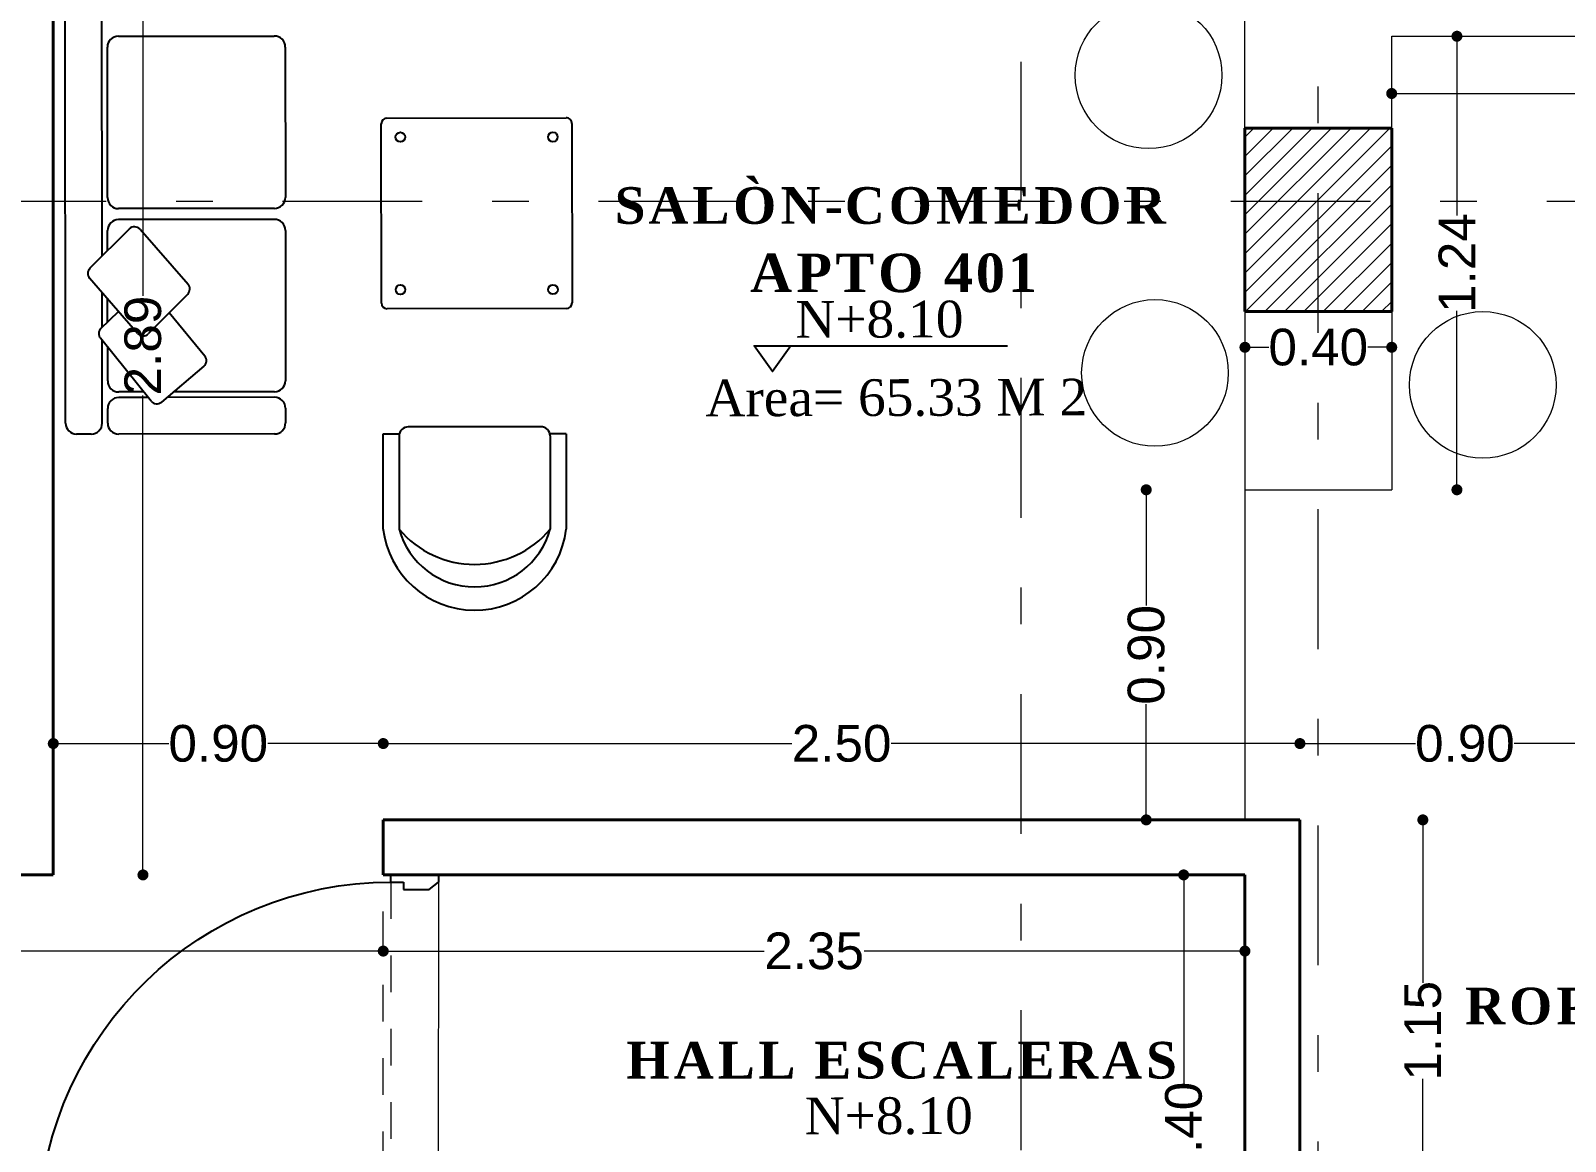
# Model space of a CAD drawing. Header units: inches. Extents: x 2908 to 3459, y -3172 to -55.
# Drawn here: x 3285.761 to 3289.946, y -184.244 to -181.216 of the extents above; entities that cross this region are included whole.
import ezdxf

# ---------------------------------------------------------------- set-up
doc = ezdxf.new("R2010")
doc.units = ezdxf.units.IN
doc.header["$MEASUREMENT"] = 0
doc.linetypes.add('ACAD_ISO03W100', pattern=[30, 12, -18])
doc.linetypes.add('DASHDOT', pattern=[25.4, 12.7, -6.35, 0, -6.35])
for name, color, linetype in [('CARPINTERIA', 3, 'Continuous'), ('MUE', 124, 'Continuous'), ('TEXTO', 4, 'Continuous')]:
    doc.layers.add(name, color=color, linetype=linetype)
for name, color, linetype, lineweight in [('COTA', 1, 'Continuous', 9), ('COTAS 01', 1, 'Continuous', 25), ('E-EJES', 1, 'DASHDOT', 5), ('Estructura', 1, 'Continuous', 40), ('linea de linderos', 3, 'Continuous', 30), ('LINEAS DE PROYECCIÒN', 74, 'ACAD_ISO03W100', 18), ('linmesa de proyecciones', 95, 'ACAD_ISO03W100', 5), ('muebles madera', 44, 'Continuous', 18), ('muros 2', 5, 'Continuous', 40), ('muros bajitos', 4, 'Continuous', 15), ('PISO', 33, 'Continuous', 18), ('teja cortada', 252, 'Continuous', 30)]:
    doc.layers.add(name, color=color, linetype=linetype, lineweight=lineweight)
doc.styles.add('Arial new', font='arial.ttf')
doc.styles.add('CONSTRUCTORA', font='times.ttf', dxfattribs={"height": 0.3})
doc.dimstyles.new('GUS', dxfattribs={"dimtxt": 0.1, "dimasz": 0.03, "dimexe": 0.05, "dimexo": 0.05, "dimgap": 0.005, "dimtad": 0, "dimzin": 1, "dimdsep": 46, "dimtxsty": 'Arial new', "dimblk": 'DOT', "dimcen": 0.01, "dimse1": 1, "dimse2": 1, "dimclrd": 1, "dimclre": 252, "dimclrt": 1, "dimaunit": 1, "dimadec": 0, "dimazin": 2, "dimtfac": 1, "dimtmove": 0, "dimatfit": 2, "dimldrblk": 'ARCHTICK', "dimfxl": 1, "dimlwd": -1, "dimlwe": -1, "dimarcsym": 1})

# ---------------------------------------------------------------- blocks, each defined once
blk = doc.blocks.new('_Dot')
at = {"color": 0, "linetype": 'ByBlock', "lineweight": -2}
blk.add_line((-0.5, 0), (-1, 0), dxfattribs=at)
at = {"color": 0, "linetype": 'ByBlock', "const_width": 0.5}
blk.add_lwpolyline([(-0.25, 0, 1), (0.25, 0, 1)], format="xyb", close=True, dxfattribs=at)
blk = doc.blocks.new('*D4522')
at = {"layer": 'COTA', "color": 1, "linetype": 'Continuous', "transparency": 16777216}
for p, q in [((3292.1998, -181.5927), (3291.0525, -184.6955)), ((3289.8111, -188.0525), (3290.9585, -184.9497))]:
    blk.add_line(p, q, dxfattribs=at)
at = {"layer": 'Defpoints', "color": 0, "transparency": 16777216}
for p in [(3291.9869, -181.482), (3292.2102, -181.5646), (3289.5774, -187.998)]:
    blk.add_point(p, dxfattribs=at)
at = {"layer": 'COTA', "color": 1, "transparency": 16777216, "xscale": 0.03, "yscale": 0.03, "zscale": 0.03}
for p, rotation in [((3292.2102, -181.5646), 69.70662671698605), ((3289.8007, -188.0806), 249.7066267169861)]:
    blk.add_blockref('_Dot', p, dxfattribs=dict(at, rotation=rotation))
at = {"layer": 'COTA', "color": 1, "transparency": 16777216, "insert": (3291.0055, -184.8226), "char_height": 0.1, "attachment_point": 5, "rotation": 69.7066, "style": 'Arial new'}
blk.add_mtext('6.95', dxfattribs=at)
blk = doc.blocks.new('_ArchTick')
at = {"color": 0, "linetype": 'ByBlock', "const_width": 0.15}
blk.add_lwpolyline([(-0.5, -0.5), (0.5, 0.5)], dxfattribs=at)
blk = doc.blocks.new('*D4524')
at = {"layer": 'COTA', "color": 1, "linetype": 'Continuous', "transparency": 16777216}
for p, q in [((3288.9054, -183.548), (3288.9054, -184.088)), ((3288.9054, -184.888), (3288.9054, -184.348))]:
    blk.add_line(p, q, dxfattribs=at)
at = {"layer": 'Defpoints', "color": 0, "transparency": 16777216}
for p in [(3289.0725, -183.518), (3288.9054, -184.918), (3289.0725, -184.918)]:
    blk.add_point(p, dxfattribs=at)
at = {"layer": 'COTA', "color": 1, "transparency": 16777216, "xscale": 0.03, "yscale": 0.03, "zscale": 0.03}
for p, rotation in [((3288.9054, -183.518), 90), ((3288.9054, -184.918), 270)]:
    blk.add_blockref('_Dot', p, dxfattribs=dict(at, rotation=rotation))
at = {"layer": 'COTA', "color": 1, "transparency": 16777216, "insert": (3288.9054, -184.218), "char_height": 0.1, "attachment_point": 5, "rotation": 90, "style": 'Arial new'}
blk.add_mtext('1.40', dxfattribs=at)
blk = doc.blocks.new('PUERTAACCESO')
at = {"layer": 'CARPINTERIA'}
for p, q in [((2402.2096, 632.4132), (2402.2095, 631.4538)), ((2402.2096, 632.4132), (2402.2446, 632.4132)), ((2402.2445, 631.4538), (2402.2446, 632.4132)), ((2402.1398, 632.3793), (2402.1444, 632.3874)), ((2402.1398, 632.3793), (2402.1398, 632.327)), ((2402.1444, 632.3874), (2402.1757, 632.3847)), ((2402.1757, 632.3847), (2402.1757, 632.3217)), ((2402.1873, 632.3677), (2402.1873, 632.3712)), ((2402.1873, 632.3712), (2402.199, 632.3712)), ((2402.199, 632.3712), (2402.205, 632.3937)), ((2402.199, 632.3712), (2402.199, 632.3352)), ((2402.205, 632.3937), (2402.2096, 632.3937)), ((2402.2491, 632.3937), (2402.2446, 632.3937)), ((2402.2551, 632.3712), (2402.2491, 632.3937)), ((2402.2668, 632.3712), (2402.2551, 632.3712)), ((2402.2551, 632.3712), (2402.2551, 632.3352)), ((2402.2668, 632.3677), (2402.2668, 632.3712)), ((2402.3097, 632.3874), (2402.2784, 632.3847)), ((2402.2784, 632.3847), (2402.2784, 632.3217)), ((2402.3143, 632.3793), (2402.3097, 632.3874)), ((2402.3143, 632.3793), (2402.3143, 632.327)), ((2402.1757, 632.3677), (2402.1873, 632.3677)), ((2402.1873, 632.3386), (2402.1757, 632.3386)), ((2402.1873, 632.3677), (2402.1873, 632.3386)), ((2402.1873, 632.3352), (2402.1873, 632.3386)), ((2402.199, 632.3352), (2402.1873, 632.3352)), ((2402.199, 632.3352), (2402.205, 632.3127)), ((2402.2551, 632.3352), (2402.2491, 632.3127)), ((2402.2551, 632.3352), (2402.2668, 632.3352)), ((2402.2784, 632.3677), (2402.2668, 632.3677)), ((2402.2668, 632.3677), (2402.2668, 632.3386)), ((2402.2668, 632.3386), (2402.2784, 632.3386)), ((2402.2668, 632.3352), (2402.2668, 632.3386)), ((2402.1398, 632.327), (2402.1444, 632.319)), ((2402.1444, 632.319), (2402.1757, 632.3217)), ((2402.205, 632.3127), (2402.2096, 632.3127)), ((2402.2491, 632.3127), (2402.2445, 632.3127)), ((2402.3097, 632.319), (2402.2784, 632.3217)), ((2402.3143, 632.327), (2402.3097, 632.319)), ((2401.2846, 631.4538), (2401.2646, 631.4538)), ((2401.2846, 631.4538), (2401.2846, 631.4188)), ((2402.2095, 631.4538), (2402.2445, 631.4538)), ((2402.2446, 631.4541), (2402.2446, 631.4191)), ((2402.2646, 631.4538), (2402.2446, 631.4538)), ((2401.2846, 631.4188), (2401.3046, 631.4188)), ((2401.3046, 631.4188), (2401.3046, 631.3488)), ((2402.2446, 631.4191), (2402.2246, 631.4191)), ((2402.2246, 631.4191), (2402.2246, 631.3491)), ((2401.3046, 631.3488), (2401.2846, 631.3238)), ((2402.2246, 631.3491), (2402.2446, 631.3241)), ((2402.2446, 631.3241), (2402.2646, 631.3241)), ((2401.2646, 631.3238), (2401.2846, 631.3238))]:
    blk.add_line(p, q, dxfattribs=at)
blk.add_arc((2402.2445, 631.4538), 0.96, 92.0882, 180, dxfattribs=at)
at = {"layer": 'linmesa de proyecciones', "ltscale": 0.001}
blk.add_line((2401.2846, 631.4538), (2402.2102, 631.4538), dxfattribs=at)
at = {"layer": 'PISO'}
blk.add_line((2401.2846, 631.3238), (2402.2446, 631.3241), dxfattribs=at)
blk = doc.blocks.new('*D4529')
at = {"layer": 'COTA', "color": 1, "linetype": 'Continuous', "transparency": 16777216}
for p, q in [((3289.5577, -183.398), (3289.5577, -183.8125)), ((3289.5577, -184.488), (3289.5577, -184.0736))]:
    blk.add_line(p, q, dxfattribs=at)
at = {"layer": 'Defpoints', "color": 0, "transparency": 16777216}
for p in [(3289.2225, -183.368), (3289.5577, -183.368), (3289.2225, -184.518)]:
    blk.add_point(p, dxfattribs=at)
at = {"layer": 'COTA', "color": 1, "transparency": 16777216, "xscale": 0.03, "yscale": 0.03, "zscale": 0.03}
for p, rotation in [((3289.5577, -183.368), 90), ((3289.5577, -184.518), 270)]:
    blk.add_blockref('_Dot', p, dxfattribs=dict(at, rotation=rotation))
at = {"layer": 'COTA', "color": 1, "transparency": 16777216, "insert": (3289.5577, -183.943), "char_height": 0.1, "attachment_point": 5, "rotation": 90, "style": 'Arial new'}
blk.add_mtext('1.15', dxfattribs=at)
blk = doc.blocks.new('*D4535')
at = {"layer": 'COTA', "color": 1, "linetype": 'Continuous', "transparency": 16777216}
for p, q in [((3285.8525, -183.1599), (3286.1378, -183.1599)), ((3286.6924, -183.1599), (3286.4072, -183.1599))]:
    blk.add_line(p, q, dxfattribs=at)
at = {"layer": 'Defpoints', "color": 0, "transparency": 16777216}
for p in [(3285.8225, -183.1599), (3285.8225, -183.5178), (3286.7224, -183.5178)]:
    blk.add_point(p, dxfattribs=at)
at = {"layer": 'COTA', "color": 1, "transparency": 16777216, "xscale": 0.03, "yscale": 0.03, "zscale": 0.03, "rotation": 180}
blk.add_blockref('_Dot', (3285.8225, -183.1599), dxfattribs=at)
at = {"layer": 'COTA', "color": 1, "transparency": 16777216, "xscale": 0.03, "yscale": 0.03, "zscale": 0.03}
blk.add_blockref('_Dot', (3286.7224, -183.1599), dxfattribs=at)
at = {"layer": 'COTA', "color": 1, "transparency": 16777216, "insert": (3286.2725, -183.1599), "char_height": 0.1, "attachment_point": 5, "style": 'Arial new'}
blk.add_mtext('0.90', dxfattribs=at)
blk = doc.blocks.new('*D4537')
at = {"layer": 'COTA', "color": 1, "linetype": 'Continuous', "transparency": 16777216}
for p, q in [((3286.7524, -183.1599), (3287.8369, -183.1599)), ((3289.1925, -183.1599), (3288.108, -183.1599))]:
    blk.add_line(p, q, dxfattribs=at)
at = {"layer": 'Defpoints', "color": 0, "transparency": 16777216}
for p in [(3286.7224, -183.1599), (3289.2225, -183.368), (3286.7224, -183.5709)]:
    blk.add_point(p, dxfattribs=at)
at = {"layer": 'COTA', "color": 1, "transparency": 16777216, "xscale": 0.03, "yscale": 0.03, "zscale": 0.03, "rotation": 180}
blk.add_blockref('_Dot', (3286.7224, -183.1599), dxfattribs=at)
at = {"layer": 'COTA', "color": 1, "transparency": 16777216, "xscale": 0.03, "yscale": 0.03, "zscale": 0.03}
blk.add_blockref('_Dot', (3289.2225, -183.1599), dxfattribs=at)
at = {"layer": 'COTA', "color": 1, "transparency": 16777216, "insert": (3287.9725, -183.1599), "char_height": 0.1, "attachment_point": 5, "style": 'Arial new'}
blk.add_mtext('2.50', dxfattribs=at)
blk = doc.blocks.new('*D4601')
at = {"layer": 'COTA', "color": 1, "linetype": 'Continuous', "transparency": 16777216}
for p, q in [((3283.3522, -183.7257), (3284.8876, -183.7257)), ((3286.6924, -183.7257), (3285.157, -183.7257))]:
    blk.add_line(p, q, dxfattribs=at)
at = {"layer": 'Defpoints', "color": 0, "transparency": 16777216}
for p in [(3283.3222, -183.5181), (3286.7224, -183.5178), (3286.7224, -183.7257)]:
    blk.add_point(p, dxfattribs=at)
at = {"layer": 'COTA', "color": 1, "transparency": 16777216, "xscale": 0.03, "yscale": 0.03, "zscale": 0.03, "rotation": 180}
blk.add_blockref('_Dot', (3283.3222, -183.7257), dxfattribs=at)
at = {"layer": 'COTA', "color": 1, "transparency": 16777216, "xscale": 0.03, "yscale": 0.03, "zscale": 0.03}
blk.add_blockref('_Dot', (3286.7224, -183.7257), dxfattribs=at)
at = {"layer": 'COTA', "color": 1, "transparency": 16777216, "insert": (3285.0223, -183.7257), "char_height": 0.1, "attachment_point": 5, "style": 'Arial new'}
blk.add_mtext('3.40', dxfattribs=at)
blk = doc.blocks.new('*D4602')
at = {"layer": 'COTA', "color": 1, "linetype": 'Continuous', "transparency": 16777216}
for p, q in [((3286.7524, -183.7257), (3287.7614, -183.7257)), ((3289.0425, -183.7257), (3288.0336, -183.7257))]:
    blk.add_line(p, q, dxfattribs=at)
at = {"layer": 'Defpoints', "color": 0, "transparency": 16777216}
for p in [(3286.7224, -183.5178), (3289.0725, -183.518), (3289.0725, -183.7257)]:
    blk.add_point(p, dxfattribs=at)
at = {"layer": 'COTA', "color": 1, "transparency": 16777216, "xscale": 0.03, "yscale": 0.03, "zscale": 0.03, "rotation": 180}
blk.add_blockref('_Dot', (3286.7224, -183.7257), dxfattribs=at)
at = {"layer": 'COTA', "color": 1, "transparency": 16777216, "xscale": 0.03, "yscale": 0.03, "zscale": 0.03}
blk.add_blockref('_Dot', (3289.0725, -183.7257), dxfattribs=at)
at = {"layer": 'COTA', "color": 1, "transparency": 16777216, "insert": (3287.8975, -183.7257), "char_height": 0.1, "attachment_point": 5, "style": 'Arial new'}
blk.add_mtext('2.35', dxfattribs=at)
blk = doc.blocks.new('*D4615')
at = {"layer": 'COTA', "color": 1, "linetype": 'Continuous', "transparency": 16777216}
for p, q in [((3289.2525, -183.1599), (3289.5378, -183.1599)), ((3290.0925, -183.1599), (3289.8072, -183.1599))]:
    blk.add_line(p, q, dxfattribs=at)
at = {"layer": 'Defpoints', "color": 0, "transparency": 16777216}
for p in [(3290.1225, -183.1599), (3289.2225, -183.368), (3290.1225, -183.368)]:
    blk.add_point(p, dxfattribs=at)
at = {"layer": 'COTA', "color": 1, "transparency": 16777216, "xscale": 0.03, "yscale": 0.03, "zscale": 0.03, "rotation": 180}
blk.add_blockref('_Dot', (3289.2225, -183.1599), dxfattribs=at)
at = {"layer": 'COTA', "color": 1, "transparency": 16777216, "xscale": 0.03, "yscale": 0.03, "zscale": 0.03}
blk.add_blockref('_Dot', (3290.1225, -183.1599), dxfattribs=at)
at = {"layer": 'COTA', "color": 1, "transparency": 16777216, "insert": (3289.6725, -183.1599), "char_height": 0.1, "attachment_point": 5, "style": 'Arial new'}
blk.add_mtext('0.90', dxfattribs=at)
blk = doc.blocks.new('*D4618')
at = {"layer": 'COTA', "color": 1, "linetype": 'Continuous', "transparency": 16777216}
for p, q in [((3286.0671, -180.6615), (3286.0671, -181.9389)), ((3286.0671, -183.488), (3286.0671, -182.2106))]:
    blk.add_line(p, q, dxfattribs=at)
at = {"layer": 'Defpoints', "color": 0, "transparency": 16777216}
for p in [(3285.8225, -180.6315), (3286.0671, -180.6315), (3285.8225, -183.518)]:
    blk.add_point(p, dxfattribs=at)
at = {"layer": 'COTA', "color": 1, "transparency": 16777216, "xscale": 0.03, "yscale": 0.03, "zscale": 0.03}
for p, rotation in [((3286.0671, -180.6315), 90), ((3286.0671, -183.518), 270)]:
    blk.add_blockref('_Dot', p, dxfattribs=dict(at, rotation=rotation))
at = {"layer": 'COTA', "color": 1, "transparency": 16777216, "insert": (3286.0671, -182.0748), "char_height": 0.1, "attachment_point": 5, "rotation": 90, "style": 'Arial new'}
blk.add_mtext('2.89', dxfattribs=at)
blk = doc.blocks.new('*D4633')
at = {"layer": 'COTA', "color": 1, "linetype": 'Continuous', "transparency": 16777216}
for p, q in [((3288.8033, -182.498), (3288.8033, -182.7833)), ((3288.8033, -183.338), (3288.8033, -183.0527))]:
    blk.add_line(p, q, dxfattribs=at)
at = {"layer": 'Defpoints', "color": 0, "transparency": 16777216}
for p in [(3288.8033, -182.468), (3289.0725, -182.468), (3289.0725, -183.368)]:
    blk.add_point(p, dxfattribs=at)
at = {"layer": 'COTA', "color": 1, "transparency": 16777216, "xscale": 0.03, "yscale": 0.03, "zscale": 0.03}
for p, rotation in [((3288.8033, -182.468), 90), ((3288.8033, -183.368), 270)]:
    blk.add_blockref('_Dot', p, dxfattribs=dict(at, rotation=rotation))
at = {"layer": 'COTA', "color": 1, "transparency": 16777216, "insert": (3288.8033, -182.918), "char_height": 0.1, "attachment_point": 5, "rotation": 90, "style": 'Arial new'}
blk.add_mtext('0.90', dxfattribs=at)
blk = doc.blocks.new('*D4692')
at = {"layer": 'COTA', "color": 1, "linetype": 'Continuous', "transparency": 16777216}
for p, q in [((3289.2525, -183.1599), (3289.5378, -183.1599)), ((3290.0925, -183.1599), (3289.8072, -183.1599))]:
    blk.add_line(p, q, dxfattribs=at)
at = {"layer": 'Defpoints', "color": 0, "transparency": 16777216}
for p in [(3290.1225, -183.1599), (3289.2225, -183.368), (3290.1225, -183.368)]:
    blk.add_point(p, dxfattribs=at)
at = {"layer": 'COTA', "color": 1, "transparency": 16777216, "xscale": 0.03, "yscale": 0.03, "zscale": 0.03, "rotation": 180}
blk.add_blockref('_Dot', (3289.2225, -183.1599), dxfattribs=at)
at = {"layer": 'COTA', "color": 1, "transparency": 16777216, "xscale": 0.03, "yscale": 0.03, "zscale": 0.03}
blk.add_blockref('_Dot', (3290.1225, -183.1599), dxfattribs=at)
at = {"layer": 'COTA', "color": 1, "transparency": 16777216, "insert": (3289.6725, -183.1599), "char_height": 0.1, "attachment_point": 5, "style": 'Arial new'}
blk.add_mtext('0.90', dxfattribs=at)
blk = doc.blocks.new('*D4690')
at = {"layer": 'COTA', "color": 1, "linetype": 'Continuous', "transparency": 16777216}
for p, q in [((3289.5028, -181.3876), (3290.2247, -181.3876)), ((3291.2069, -181.3876), (3290.485, -181.3876))]:
    blk.add_line(p, q, dxfattribs=at)
at = {"layer": 'Defpoints', "color": 0, "transparency": 16777216}
for p in [(3289.4728, -181.2315), (3291.2369, -181.2315), (3291.2369, -181.3876)]:
    blk.add_point(p, dxfattribs=at)
at = {"layer": 'COTA', "color": 1, "transparency": 16777216, "xscale": 0.03, "yscale": 0.03, "zscale": 0.03, "rotation": 180}
blk.add_blockref('_Dot', (3289.4728, -181.3876), dxfattribs=at)
at = {"layer": 'COTA', "color": 1, "transparency": 16777216, "xscale": 0.03, "yscale": 0.03, "zscale": 0.03}
blk.add_blockref('_Dot', (3291.2369, -181.3876), dxfattribs=at)
at = {"layer": 'COTA', "color": 1, "transparency": 16777216, "insert": (3290.3548, -181.3876), "char_height": 0.1, "attachment_point": 5, "style": 'Arial new'}
blk.add_mtext('1.76', dxfattribs=at)
blk = doc.blocks.new('*D4691')
at = {"layer": 'COTA', "color": 1, "linetype": 'Continuous', "transparency": 16777216}
for p, q in [((3289.6507, -181.2615), (3289.6507, -181.7198)), ((3289.6507, -182.438), (3289.6507, -181.9797))]:
    blk.add_line(p, q, dxfattribs=at)
at = {"layer": 'Defpoints', "color": 0, "transparency": 16777216}
for p in [(3289.4728, -181.2315), (3289.6507, -181.2315), (3289.4728, -182.468)]:
    blk.add_point(p, dxfattribs=at)
at = {"layer": 'COTA', "color": 1, "transparency": 16777216, "xscale": 0.03, "yscale": 0.03, "zscale": 0.03}
for p, rotation in [((3289.6507, -181.2315), 90), ((3289.6507, -182.468), 270)]:
    blk.add_blockref('_Dot', p, dxfattribs=dict(at, rotation=rotation))
at = {"layer": 'COTA', "color": 1, "transparency": 16777216, "insert": (3289.6507, -181.8498), "char_height": 0.1, "attachment_point": 5, "rotation": 90, "style": 'Arial new'}
blk.add_mtext('1.24', dxfattribs=at)
blk = doc.blocks.new('estructura 4')
at = {"layer": 'muros bajitos'}
h = blk.add_hatch(dxfattribs=at)
h.set_pattern_fill('ANSI31', color=256, scale=0.3, style=0)
h.set_pattern_definition([(45, (116.259833, -59.218926), (-0.0265165043, 0.0265165043), [])])
h.paths.add_polyline_path([(3391.8196, -205.9572), (3391.4193, -205.9572), (3391.4193, -206.4572), (3391.8196, -206.4572)])
at = {"layer": 'Estructura'}
for p, q in [((3391.8196, -205.9572), (3391.4193, -205.9572)), ((3391.4193, -205.9572), (3391.4193, -206.4572)), ((3391.8196, -205.9572), (3391.4193, -205.9572)), ((3391.4193, -205.9572), (3391.4193, -206.4572)), ((3391.8196, -205.9572), (3391.8196, -206.4572)), ((3391.8196, -205.9572), (3391.8196, -206.4572)), ((3391.8196, -206.4572), (3391.4193, -206.4572))]:
    blk.add_line(p, q, dxfattribs=at)
blk = doc.blocks.new('*D5072')
at = {"layer": 'COTA', "color": 1, "linetype": 'Continuous', "transparency": 16777216}
for p, q in [((3289.1025, -182.0795), (3289.1379, -182.0795)), ((3289.4428, -182.0795), (3289.4073, -182.0795))]:
    blk.add_line(p, q, dxfattribs=at)
at = {"layer": 'Defpoints', "color": 0, "transparency": 16777216}
for p in [(3289.0725, -181.982), (3289.4728, -181.982), (3289.4728, -182.0795)]:
    blk.add_point(p, dxfattribs=at)
at = {"layer": 'COTA', "color": 1, "transparency": 16777216, "xscale": 0.03, "yscale": 0.03, "zscale": 0.03, "rotation": 180}
blk.add_blockref('_Dot', (3289.0725, -182.0795), dxfattribs=at)
at = {"layer": 'COTA', "color": 1, "transparency": 16777216, "xscale": 0.03, "yscale": 0.03, "zscale": 0.03}
blk.add_blockref('_Dot', (3289.4728, -182.0795), dxfattribs=at)
at = {"layer": 'COTA', "color": 1, "transparency": 16777216, "insert": (3289.2726, -182.0795), "char_height": 0.1, "attachment_point": 5, "style": 'Arial new'}
blk.add_mtext('0.40', dxfattribs=at)

msp = doc.modelspace()

# ---------------------------------------------------------------- linework, layer by layer
at = {"layer": 'E-EJES', "ltscale": 0.03}
for p, q in [((3288.4624, -189.4402), (3288.4624, -179.2341)), ((3289.2726, -189.7982), (3289.2726, -179.4785)), ((3277.8279, -181.6815), (3293.0976, -181.6815))]:
    msp.add_line(p, q, dxfattribs=at)
at = {"layer": 'LINEAS DE PROYECCIÒN', "ltscale": 0.003}
msp.add_line((3286.7225, -184.518), (3286.7224, -183.5178), dxfattribs=at)
at = {"layer": 'MUE', "linetype": 'Continuous'}
for p, q in [((3285.8559, -182.2864), (3285.855, -181.1464)), ((3285.9556, -181.8311), (3285.955, -181.1463)), ((3285.9704, -181.6713), (3285.9701, -181.2613)), ((3286.0001, -181.2313), (3286.4251, -181.2309)), ((3286.4551, -181.2609), (3286.4554, -181.6709)), ((3286.7173, -181.9588), (3286.717, -181.47)), ((3286.7325, -181.4544), (3287.2213, -181.454)), ((3287.237, -181.4696), (3287.2373, -181.9584)), ((3286.4255, -181.7009), (3286.0005, -181.7013)), ((3285.9224, -181.8642), (3286.0299, -181.7568)), ((3285.9706, -181.8161), (3285.9705, -181.7613)), ((3286.4255, -181.7309), (3286.0005, -181.7313)), ((3286.0591, -181.7578), (3286.1899, -181.9074)), ((3286.4555, -181.7609), (3286.4558, -182.1709)), ((3286.0524, -182.0417), (3285.9215, -181.8915)), ((3285.9557, -182.0248), (3285.9556, -181.9307)), ((3286.189, -181.9346), (3286.0817, -182.0427)), ((3285.9707, -182.0104), (3285.9707, -181.9479)), ((3287.2218, -181.974), (3286.733, -181.9744)), ((3285.9525, -182.0279), (3286.0003, -181.9819)), ((3286.2356, -182.1033), (3286.1386, -181.9854)), ((3286.0891, -182.2263), (3285.9508, -182.0549)), ((3285.9559, -182.2863), (3285.9557, -182.061)), ((3285.9708, -182.1713), (3285.9708, -182.0796)), ((3286.2331, -182.1312), (3286.1176, -182.229)), ((3286.0689, -182.2012), (3286.0009, -182.2013)), ((3286.081, -182.2162), (3286.0009, -182.2163)), ((3286.4259, -182.2159), (3286.1328, -182.2162)), ((3286.4259, -182.2009), (3286.1505, -182.2011)), ((3285.9709, -182.2863), (3285.9709, -182.2463)), ((3286.4559, -182.2459), (3286.4559, -182.2859)), ((3287.1523, -182.2962), (3286.7906, -182.2965)), ((3285.9259, -182.3163), (3285.8859, -182.3163)), ((3286.4259, -182.3159), (3286.0009, -182.3163)), ((3286.766, -182.316), (3286.7215, -182.316)), ((3286.7215, -182.316), (3286.7217, -182.573)), ((3286.7656, -182.3215), (3286.7658, -182.5757)), ((3287.2214, -182.3157), (3287.1773, -182.3157)), ((3287.1773, -182.3212), (3287.1775, -182.5754)), ((3287.2214, -182.3157), (3287.2216, -182.5753))]:
    msp.add_line(p, q, dxfattribs=at)
for centre in [(3286.769, -181.5064), (3287.185, -181.5061), (3286.7693, -181.9224), (3287.1853, -181.9221)]:
    msp.add_circle(centre, 0.013, dxfattribs=at)
for centre, radius, start, end in [((3286.0001, -181.2613), 0.03, 90.0447, 180.0447), ((3286.4251, -181.2609), 0.03, 0.0447, 90.0447), ((3286.7326, -181.47), 0.0156, 90.0447, 180.0447), ((3287.2214, -181.4696), 0.0156, 0.0447, 90.0447), ((3286.0004, -181.6713), 0.03, 180.0447, 270.0447), ((3286.4254, -181.6709), 0.03, 270.0447, 0.0447), ((3286.0005, -181.7613), 0.03, 90.0447, 180.0447), ((3286.044, -181.771), 0.02, 41.1795, 134.9624), ((3286.4255, -181.7609), 0.03, 0.0447, 90.0447), ((3285.9365, -181.8783), 0.02, 134.9624, 221.0797), ((3286.1748, -181.9205), 0.02, 315.1921, 41.1795), ((3286.7329, -181.9588), 0.0156, 180.0447, 270.0447), ((3287.2217, -181.9584), 0.0156, 270.0447, 0.0447), ((3285.9664, -182.0423), 0.02, 133.9713, 218.8996), ((3286.0675, -182.0286), 0.02, 221.0797, 315.1921), ((3286.2202, -182.116), 0.02, 310.242, 39.4569), ((3286.0008, -182.1713), 0.03, 180.0447, 270.0447), ((3286.4258, -182.1709), 0.03, 270.0447, 0.0447), ((3286.0009, -182.2463), 0.03, 90.0447, 180.0447), ((3286.1047, -182.2137), 0.02, 218.8996, 310.242), ((3286.4259, -182.2459), 0.03, 0.0447, 90.0447), ((3285.8859, -182.2863), 0.03, 180.0447, 270.0447), ((3285.9259, -182.2863), 0.03, 270.0447, 0.0447), ((3286.0009, -182.2863), 0.03, 180.0447, 270.0447), ((3286.4259, -182.2859), 0.03, 270.0447, 0.0447), ((3286.7906, -182.3215), 0.025, 90.0447, 180.0447), ((3287.1523, -182.3212), 0.025, 0.0447, 90.0447), ((3286.9718, -182.5446), 0.2517, 186.4678, 352.9952), ((3286.9715, -182.4023), 0.269, 220.1203, 319.9691), ((3286.9716, -182.5194), 0.2134, 195.2936, 344.7957)]:
    msp.add_arc(centre, radius, start, end, dxfattribs=at)
at = {"layer": 'muebles madera'}
for p, q in [((3289.0725, -181.482), (3289.0725, -180.6315)), ((3289.4728, -181.482), (3289.4728, -181.2315)), ((3289.4728, -181.2315), (3291.2369, -181.2315)), ((3289.0725, -181.982), (3289.0725, -182.468)), ((3289.4728, -181.982), (3289.4728, -182.468)), ((3289.0725, -182.468), (3289.4728, -182.468))]:
    msp.add_line(p, q, dxfattribs=at)
for centre in [(3288.8096, -181.3379), (3288.8272, -182.1495), (3289.7212, -182.182)]:
    msp.add_circle(centre, 0.2, dxfattribs=at)
at = {"layer": 'muros 2'}
for p, q in [((3285.8225, -183.5178), (3285.8225, -180.6315)), ((3285.8225, -183.5178), (3285.8225, -181.7818)), ((3286.7224, -183.368), (3289.2225, -183.368)), ((3286.7224, -183.5178), (3286.7224, -183.368)), ((3289.2225, -184.518), (3289.2225, -183.368)), ((3285.6307, -183.518), (3285.8225, -183.518)), ((3286.7224, -183.5178), (3286.7225, -183.5178)), ((3286.7225, -183.5178), (3289.0725, -183.518)), ((3289.0725, -184.5234), (3289.0725, -183.518)), ((3289.0725, -184.518), (3289.0725, -183.518))]:
    msp.add_line(p, q, dxfattribs=at)
at = {"layer": 'PISO'}
msp.add_line((3289.0725, -182.468), (3289.0725, -183.368), dxfattribs=at)
at = {"layer": 'TEXTO', "ltscale": 0.008}
msp.add_lwpolyline([(3287.8342, -182.0757), (3287.7842, -182.1457), (3287.7342, -182.0757), (3288.4251, -182.0757)], dxfattribs=at)

# ---------------------------------------------------------------- block references
at = {"layer": 'linea de linderos'}
msp.add_blockref('estructura 4', (-102.3468, 24.4753), dxfattribs=at)
at = {"layer": 'teja cortada', "xscale": -1, "rotation": 90}
msp.add_blockref('PUERTAACCESO', (3918.1966, 2217.7468), dxfattribs=at)

# ---------------------------------------------------------------- texts
at = {"layer": 'COTAS 01', "char_height": 0.1, "attachment_point": 1, "rotation": 0.1492, "style": 'CONSTRUCTORA'}
for s, width, insert in [('N+8.10', 0.828029, (3287.8461, -181.9536)), ('Area= 65.33 M 2 ', 1.114537, (3287.6008, -182.1678)), ('N+8.10', 0.828029, (3287.8715, -184.1251))]:
    msp.add_mtext_dynamic_manual_height_columns(s, width=width, gutter_width=0.5, heights=[0], dxfattribs=dict(at, insert=insert))
at = {"layer": 'TEXTO', "attachment_point": 1, "style": 'CONSTRUCTORA'}
for s, insert, char_height, width in [('{\\fTimes New Roman|b1|i0|c0|p18;\\T1.1;SALÒN-COMEDOR}', (3287.3535, -181.6429), 0.1, 2.362761), ('{\\fTimes New Roman|b1|i0|c0|p18;\\T1.1;APTO 401}', (3287.7232, -181.824), 0.105, 2.480899), ('{\\fTimes New Roman|b1|i0|c0|p18;\\T1.1;ROPAS}', (3289.6731, -183.8254), 0.1, 2.362761), ('{\\fTimes New Roman|b1|i0|c0|p18;\\T1.1;HALL ESCALERAS}', (3287.3858, -183.9731), 0.1, 2.362761)]:
    msp.add_mtext(s, dxfattribs=dict(at, insert=insert, char_height=char_height, width=width))

# ---------------------------------------------------------------- dimensions: what is measured, and where the dimension line sits
at = {"layer": 'COTA'}
for base, p1, p2, picture, middle in [((3286.0671, -180.6315), (3285.8225, -183.518), (3285.8225, -180.6315), '*D4618', (3286.0671, -182.0748)), ((3289.6507, -181.2315), (3289.4728, -182.468), (3289.4728, -181.2315), '*D4691', (3289.6507, -181.8498)), ((3288.8033, -182.468), (3289.0725, -183.368), (3289.0725, -182.468), '*D4633', (3288.8033, -182.918)), ((3289.5577, -183.368), (3289.2225, -184.518), (3289.2225, -183.368), '*D4529', (3289.5577, -183.943)), ((3288.9054, -184.918), (3289.0725, -183.518), (3289.0725, -184.918), '*D4524', (3288.9054, -184.218))]:
    dim = msp.add_linear_dim(base=base, p1=p1, p2=p2, angle=90, dimstyle='GUS', dxfattribs=at)
    dim.commit()
    dim.dimension.update_dxf_attribs({"geometry": picture, "text_midpoint": middle})
for base, p1, p2, picture, middle in [((3291.2369, -181.3876), (3289.4728, -181.2315), (3291.2369, -181.2315), '*D4690', (3290.3548, -181.3876)), ((3289.4728, -182.0795), (3289.0725, -181.982), (3289.4728, -181.982), '*D5072', (3289.2726, -182.0795)), ((3285.8225, -183.1599), (3286.7224, -183.5178), (3285.8225, -183.5178), '*D4535', (3286.2725, -183.1599)), ((3286.7224, -183.1599), (3289.2225, -183.368), (3286.7224, -183.5709), '*D4537', (3287.9725, -183.1599)), ((3290.1225, -183.1599), (3289.2225, -183.368), (3290.1225, -183.368), '*D4615', (3289.6725, -183.1599)), ((3290.1225, -183.1599), (3289.2225, -183.368), (3290.1225, -183.368), '*D4692', (3289.6725, -183.1599)), ((3286.7224, -183.7257), (3283.3222, -183.5181), (3286.7224, -183.5178), '*D4601', (3285.0223, -183.7257)), ((3289.0725, -183.7257), (3286.7224, -183.5178), (3289.0725, -183.518), '*D4602', (3287.8975, -183.7257))]:
    dim = msp.add_linear_dim(base=base, p1=p1, p2=p2, dimstyle='GUS', dxfattribs=at)
    dim.commit()
    dim.dimension.update_dxf_attribs({"geometry": picture, "text_midpoint": middle})
dim = msp.add_aligned_dim(p1=(3289.5774, -187.998), p2=(3291.9869, -181.482), distance=-0.2381, dimstyle='GUS', dxfattribs=at)
dim.commit()
dim.dimension.update_dxf_attribs({"geometry": '*D4522', "text_midpoint": (3291.0055, -184.8226)})

doc.saveas('drawing.dxf')
